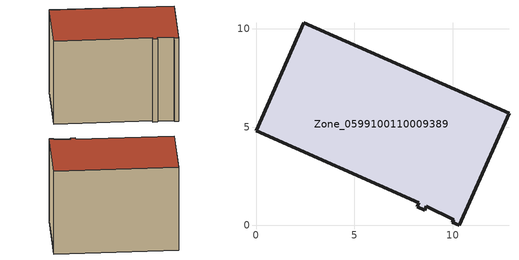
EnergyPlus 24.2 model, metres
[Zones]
Zone_0599100110009389
 floor ground (C_G): 8.57,0.78 8.18,0.95 8.28,1.17 0,4.82 2.42,10.31 12.85,5.71 10.33,0 9.97,0.16 10.05,0.29 8.65,0.97 z0
 wall outside (C_F): 8.18,0.95 8.57,0.78 8.65,0.97 10.05,0.29 9.97,0.16 10.33,0 12.85,5.71 2.42,10.31 0,4.82 8.28,1.17 8.18,0.95 z0:8.6
 roof outside (C_R): 8.65,0.97 10.05,0.29 9.97,0.16 10.33,0 12.85,5.71 2.42,10.31 0,4.82 8.28,1.17 8.18,0.95 8.57,0.78 z8.6
[BUILDING]
Pand.0599100110009389: North Axis=0; Terrain=City; Loads Convergence Tolerance Value=0.04; Temperature Convergence Tolerance Value=0.4; Solar Distribution=FullExterior; Maximum Number of Warmup Days=25; Minimum Number of Warmup Days=1
[Site:Location]
Rotterdam.The.Hague.AP_ZH_NLD Design_Conditions: Latitude=51.96; Longitude=4.45; Time Zone=1; Elevation=-4.5
[SITE:GROUNDTEMPERATURE:BUILDINGSURFACE]
18, 18, 18, 18, 18, 18, 18, 18, 18, 18, 18, 18
[MATERIAL] Thermal Absorptance=0.9; Solar Absorptance=0.7; Visible Absorptance=0.7
Name | Roughness | Thickness | Conductivity | Density | Specific Heat
G.TI.2015-2018 | MediumSmooth | 0.15 | 0.0428571 | 540 | 1210
F.TI.2015-2018 | Rough | 0.3 | 0.0666667 | 1920 | 840
R.TI.2015-2018 | MediumRough | 0.2 | 0.0333333 | 1500 | 1000
[CONSTRUCTION]
C_G: G.TI.2015-2018
C_F: F.TI.2015-2018
C_R: R.TI.2015-2018
[ZONE]
Zone_0599100110009389: Type=1; Multiplier=1; Ceiling Height=Autocalculate; Volume=Autocalculate; Floor Area=autocalculate; Part of Total Floor Area=Yes
[ZONEINFILTRATION:DESIGNFLOWRATE]
Infil_Zone_0599100110009389: Zone or ZoneList or Space or SpaceList=Zone_0599100110009389; Schedule=AlwaysOn; Design Flow Rate Calculation Method=Flow/Area; Flow Rate per Floor Area=0.0015; Constant Term Coefficient=1; Temperature Term Coefficient=0; Velocity Term Coefficient=0; Velocity Squared Term Coefficient=0
[HVACTEMPLATE:ZONE:IDEALLOADSAIRSYSTEM]
Zone_0599100110009389: Maximum Heating Supply Air Temperature=50; Minimum Cooling Supply Air Temperature=13; Maximum Heating Supply Air Humidity Ratio=0.0156; Minimum Cooling Supply Air Humidity Ratio=0.0077; Heating Limit=NoLimit; Cooling Limit=NoLimit; Dehumidification Control Type=ConstantSensibleHeatRatio; Cooling Sensible Heat Ratio=0.7; Dehumidification Setpoint=60; Humidification Control Type=None; Humidification Setpoint=30; Outdoor Air Method=None; Outdoor Air Flow Rate per Person=0.00944; Outdoor Air Flow Rate per Zone Floor Area=0; Outdoor Air Flow Rate per Zone=0; Demand Controlled Ventilation Type=None; Outdoor Air Economizer Type=NoEconomizer; Heat Recovery Type=None; Sensible Heat Recovery Effectiveness=0.7; Latent Heat Recovery Effectiveness=0.65
[ZONECONTROL:THERMOSTAT]
ThermostatControl_Zone_0599100110009389: Zone or ZoneList=Zone_0599100110009389; Control Type Schedule=DualSetpointControlType; Control 1=Thermostat_Zone_0599100110009389; Temperature Difference Between Cutout And Setpoint=0
[THERMOSTATSETPOINT:DUALSETPOINT]
Thermostat_Zone_0599100110009389: Heating Setpoint Temperature Schedule=HeatingSetpoint_Zone_0599100110009389; Cooling Setpoint Temperature Schedule=CoolingSetpoint_Zone_0599100110009389
[SCHEDULE:COMPACT]
HeatingSetpoint_Zone_0599100110009389: Through: 12/31, For: AllDays, Until: 24:00, 21
CoolingSetpoint_Zone_0599100110009389: Through: 12/31, For: AllDays, Until: 24:00, 24
DualSetpointControlType: Through: 12/31, For: AllDays, Until: 24:00, 4
AlwaysOn: Through: 12/31, For: AllDays, Until: 24:00, 1
